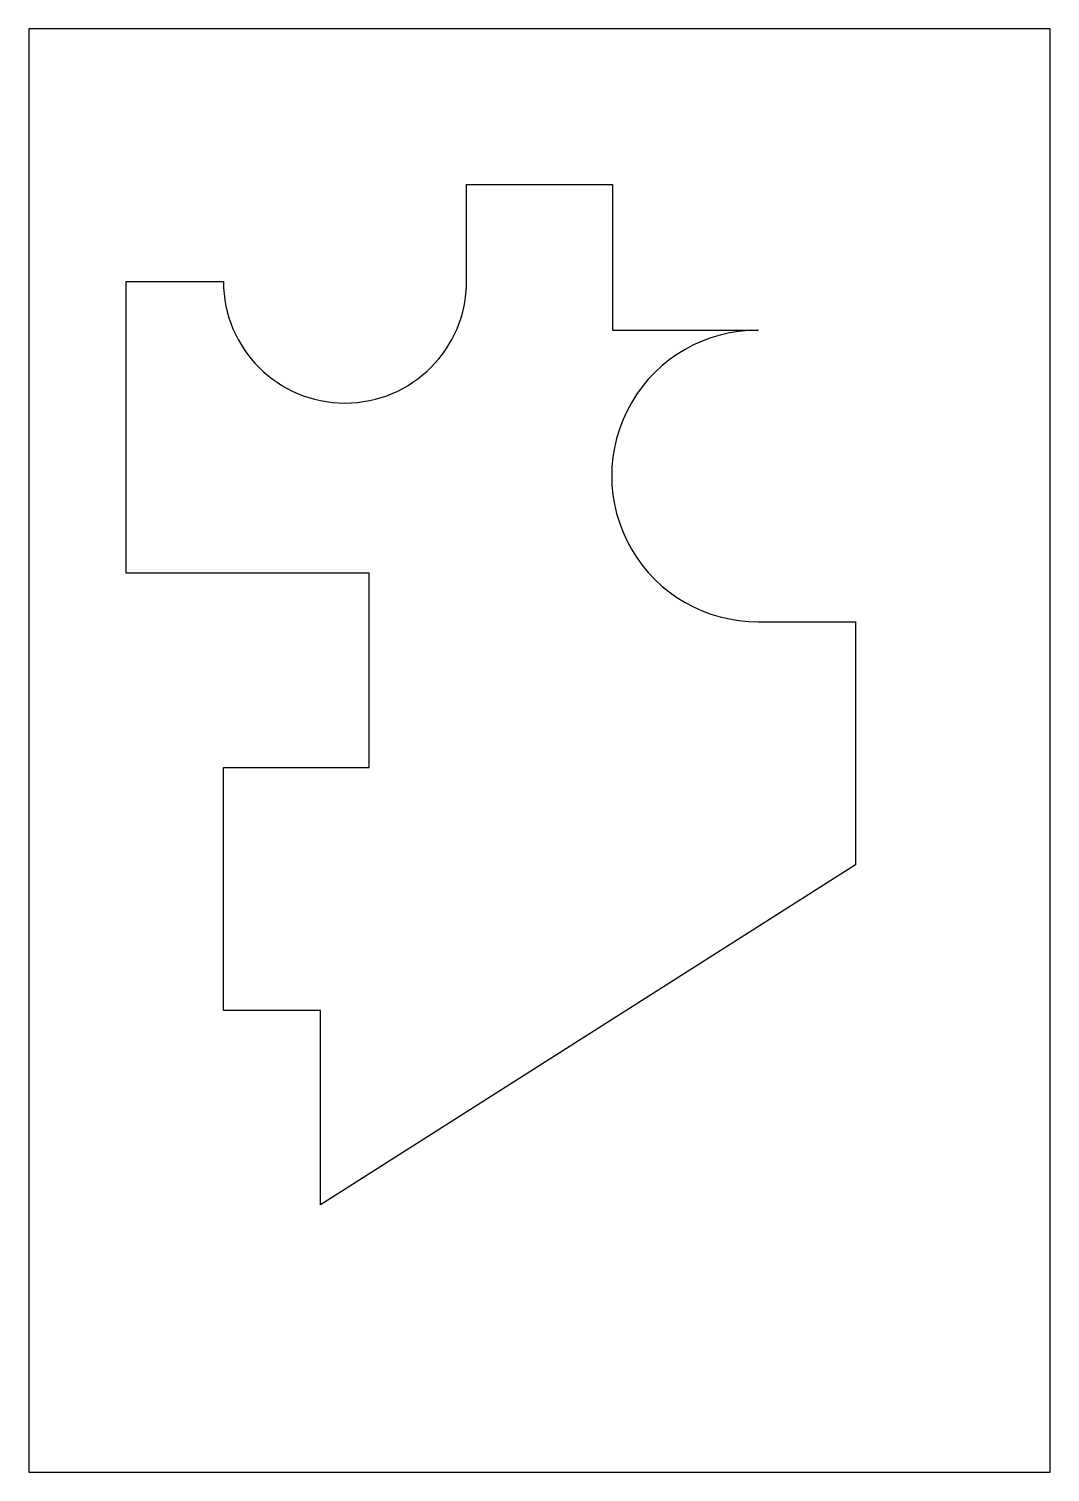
# Model space of a CAD drawing. Header units: millimetres. Extents: x 0 to 210, y 0 to 297.
import ezdxf

# ---------------------------------------------------------------- set-up
doc = ezdxf.new("R2010")
doc.units = ezdxf.units.MM
doc.header["$MEASUREMENT"] = 0

msp = doc.modelspace()

# ---------------------------------------------------------------- linework, layer by layer
for p, q in [((90, 245), (90, 265)), ((90, 265), (120, 265)), ((120, 265), (120, 235)), ((20, 185), (20, 245)), ((20, 245), (40, 245)), ((120, 235), (150, 235)), ((70, 185), (20, 185)), ((70, 145), (70, 185)), ((150, 175), (170, 175)), ((170, 175), (170, 125)), ((40, 95), (40, 145)), ((40, 145), (70, 145)), ((170, 125), (60, 55)), ((60, 95), (40, 95)), ((60, 55), (60, 95))]:
    msp.add_line(p, q)
msp.add_lwpolyline([(0, 0), (210, 0), (210, 297), (0, 297)], close=True)
for centre, radius, start, end in [((65, 245), 25, 180, 0), ((149.84, 205), 30, 89.6965, 270.3035)]:
    msp.add_arc(centre, radius, start, end)

doc.saveas('drawing.dxf')
